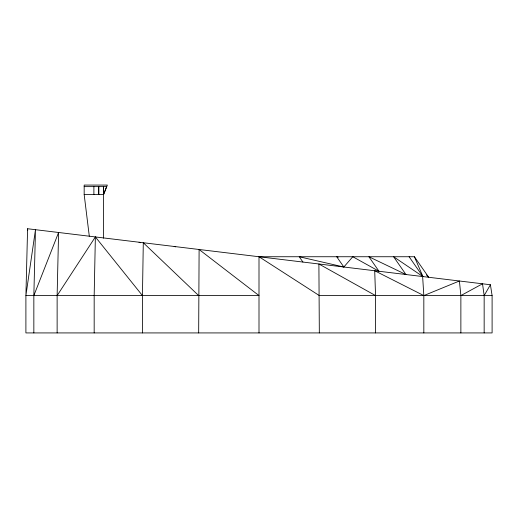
<?xml version="1.0" encoding="UTF-8"?>
<svg xmlns="http://www.w3.org/2000/svg" width="518" height="518" viewBox="0 0 518 518"><rect width="100%" height="100%" fill="white"/><g stroke="black" fill="none" stroke-linecap="round" stroke-linejoin="round"><path stroke-width="0.78" d="M198.672 332.925L199.106 249.495L259 295.59L25.9 295.59L25.9 332.925L492.1 332.925L492.1 295.59L490.41 284.745L27.59 228.736L25.9 295.59L35.477 229.688L33.845 295.59L33.845 332.925M142.45 332.925L142.45 295.59L143.292 242.741L198.672 295.59M142.45 295.59L95.37 236.94L94.172 295.59L94.172 332.925M57.129 332.925L57.129 295.59L58.592 232.491L33.845 295.59M103.6 194.386L106.65 186.629M484.155 332.925L484.155 295.59L490.41 284.745M57.129 295.59L95.37 236.94M302.92 262.056L299.223 256.74L343.848 267.01L352.79 256.74L378.995 271.264L368.887 256.74L405.963 274.527L393.583 256.74L422.921 276.58L414.4 256.74L259 256.74L259 332.925M460.871 332.925L460.871 295.59L482.523 283.793L484.155 295.59M84.175 186.629L106.727 186.629M84.175 194.58L103.6 194.58L107.343 185.075L84.175 185.075L84.175 194.58L89.297 236.202M492.1 295.59L319.328 295.59L259 256.74M174.152 246.471L175.712 246.833M338.209 257.258L336.7 256.74L343.848 267.01M139.005 242.217L140.514 242.735M375.55 332.925L375.55 295.59L318.894 263.986L319.328 332.925M426.528 274.993L428.703 277.279L414.4 256.74M409.103 256.74L422.921 276.58M460.871 295.59L459.408 280.996L423.828 295.59L374.708 270.746L375.55 295.59M27.59 228.736L27.739 230.348M422.63 276.541L423.828 295.59L423.828 332.925M103.6 186.629L103.6 238.176M103.522 186.629L103.522 194.58M98.821 186.629L98.821 194.58M98.666 186.629L98.666 194.58M93.887 186.629L93.887 194.58"/></g></svg>
